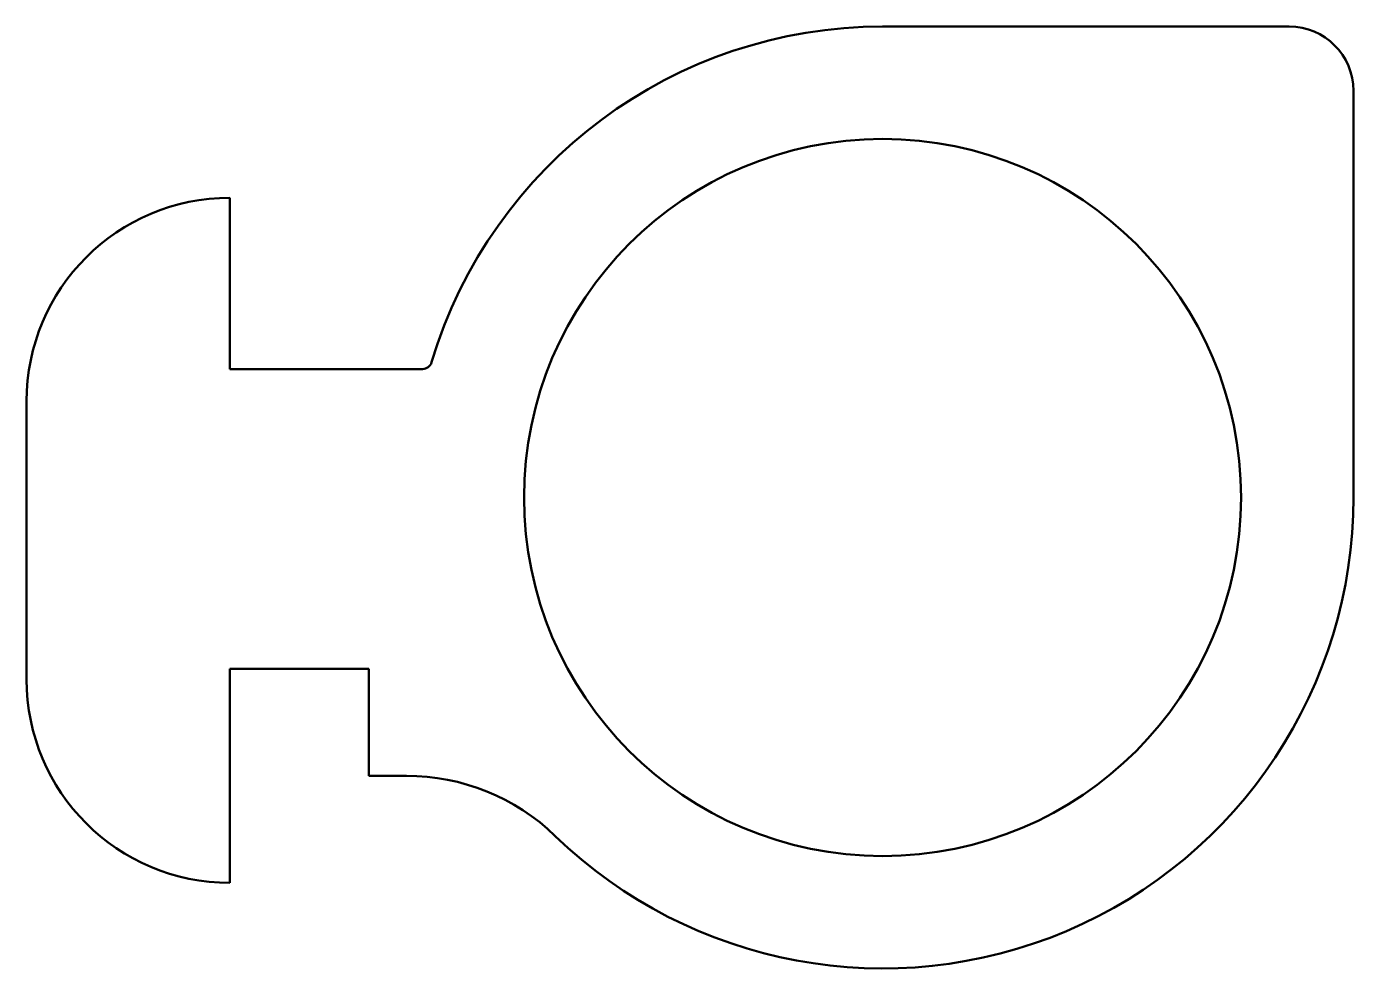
# Model space of a CAD drawing. Header units: millimetres. Extents: x 81.3 to 143.3, y 229.3 to 273.3.
import ezdxf

# ---------------------------------------------------------------- set-up
doc = ezdxf.new("R2010")
doc.units = ezdxf.units.MM
doc.layers.add('Visible (ANSI)', color=7, linetype='Continuous', lineweight=50)

msp = doc.modelspace()

# ---------------------------------------------------------------- linework, layer by layer
at = {"layer": 'Visible (ANSI)'}
for p, q in [((140.323, 273.329), (121.323, 273.329)), ((143.323, 251.329), (143.323, 270.329)), ((90.823, 257.329), (90.823, 265.329)), ((99.823, 257.329), (90.823, 257.329)), ((81.323, 255.829), (81.323, 242.829)), ((90.823, 243.329), (97.323, 243.329)), ((90.823, 233.329), (90.823, 243.329)), ((97.323, 243.329), (97.323, 238.329)), ((97.323, 238.329), (99.074, 238.329))]:
    msp.add_line(p, q, dxfattribs=at)
msp.add_circle((121.323, 251.329), 16.75, dxfattribs=at)
for centre, radius, start, end in [((121.323, 251.329), 22, 90, 163.31222), ((140.323, 270.329), 3, 0, 90), ((90.823, 255.829), 9.5, 90, 180), ((99.823, 257.775), 0.445, 270, 343.31222), ((121.323, 251.329), 22, 225.95137, 0), ((90.823, 242.829), 9.5, 180, 270), ((99.074, 228.329), 10, 45.95137, 90)]:
    msp.add_arc(centre, radius, start, end, dxfattribs=at)

doc.saveas('drawing.dxf')
